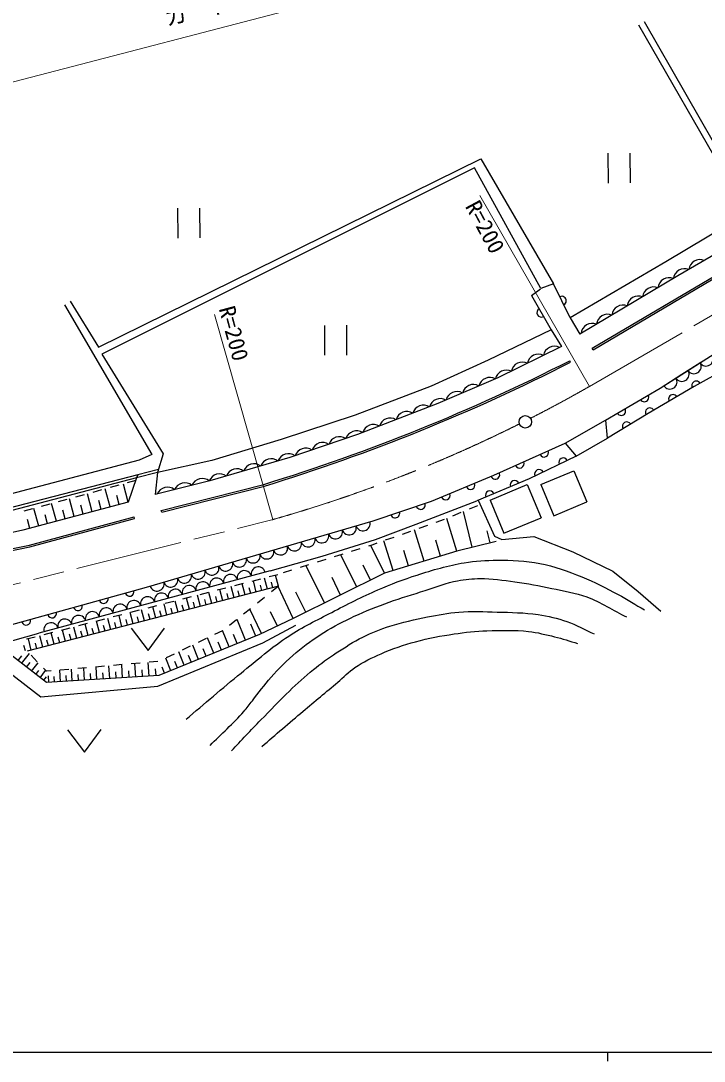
# Model space of a CAD drawing. Units: millimetres, scale not verified. Extents: x 40000 to 680000, y 20000 to 380000.
# Drawn here: x 202386 to 278808, y 204000 to 320343 of the extents above; entities that cross this region are included whole.
import ezdxf
from ezdxf.enums import TextEntityAlignment as Align

# ---------------------------------------------------------------- set-up
doc = ezdxf.new("R2010")
doc.units = ezdxf.units.MM
doc.header["$LTSCALE"] = 1000
doc.linetypes.add('CHAIN', pattern=[18.5, 12, -1.5, 3.5, -1.5])
for name, color, linetype, lineweight in [('M-BGD', 7, 'Continuous', 25), ('M-BMK', 2, 'CHAIN', 13), ('M-BMK-SRVR', 3, 'Continuous', 25), ('M-STR-HTXT', 7, 'Continuous', 13), ('M-TTL-BAND', 7, 'Continuous', 25)]:
    doc.layers.add(name, color=color, linetype=linetype, lineweight=lineweight)
doc.styles.add('ＭＳ ゴシック', font='')
doc.styles.get('ＭＳ ゴシック').set_extended_font_data('MS Gothic')

msp = doc.modelspace()

# ---------------------------------------------------------------- linework, layer by layer
at = {"layer": 'M-BGD'}
for p, q in [((284227, 299113), (272118, 320215)), ((283596, 298797), (271486, 319860)), ((211057, 283848), (253815, 304911)), ((253815, 304911), (261941, 290948)), ((268043, 305536), (268061, 302202)), ((270561, 302215), (270543, 305549)), ((253105, 303885), (211452, 283059)), ((260521, 290395), (253105, 303885)), ((296297, 303806), (275865, 291815)), ((266287, 283731), (294746, 300535)), ((266388, 283559), (294847, 300362)), ((219921, 299382), (219939, 296049)), ((222439, 296062), (222421, 299395)), ((284109, 299113), (274524, 293393)), ((274524, 293393), (263834, 287121)), ((261941, 290948), (260521, 290395)), ((263834, 287121), (261941, 290948)), ((275865, 291815), (264899, 285307)), ((259495, 289636), (260501, 290385)), ((207271, 288581), (217053, 271856)), ((207902, 288975), (211057, 283848)), ((259495, 289636), (261704, 285780)), ((273875, 279272), (290284, 289685)), ((236330, 286287), (236348, 282953)), ((238848, 282967), (238830, 286300)), ((263834, 287121), (264899, 285307)), ((261704, 285780), (254644, 282388)), ((261704, 285780), (262848, 283926)), ((262848, 283926), (255748, 280416)), ((211452, 283059), (218315, 271935)), ((266388, 283559), (266287, 283731)), ((284052, 283019), (277701, 279430)), ((254644, 282388), (248293, 279469)), ((263864, 282159), (263773, 282337)), ((276320, 280824), (278431, 282163)), ((255748, 280416), (249003, 277536)), ((273875, 279272), (276320, 280824)), ((273875, 279272), (276320, 280824)), ((248293, 279469), (239773, 276235)), ((267761, 275683), (273875, 279272)), ((277701, 279430), (272534, 276432)), ((249003, 277536), (240049, 274065)), ((239773, 276235), (231490, 273513)), ((272534, 276432), (267998, 273671)), ((263265, 273119), (267761, 275683)), ((267761, 275683), (267959, 273671)), ((231490, 273513), (223759, 271186)), ((240049, 274065), (232476, 271501)), ((264487, 271659), (267998, 273671)), ((255297, 269529), (263265, 273119)), ((263265, 273119), (264487, 271659)), ((215633, 271225), (186917, 263652)), ((217053, 271856), (215633, 271225)), ((218315, 271935), (217684, 269845)), ((223759, 271186), (217684, 269845)), ((232476, 271501), (223522, 268898)), ((264487, 271659), (259241, 269135)), ((217786, 270181), (215476, 269581)), ((260543, 268484), (264237, 270024)), ((264237, 270024), (265688, 266545)), ((215476, 269581), (191062, 263232)), ((215327, 269232), (191138, 262942)), ((215263, 268928), (214298, 268665)), ((215327, 269232), (214395, 266522)), ((217684, 269845), (215327, 269232)), ((215475, 269579), (215327, 269233)), ((217684, 269845), (217408, 267360)), ((223522, 268898), (217408, 267360)), ((248315, 266610), (255297, 269529)), ((259241, 269135), (253364, 266650)), ((211404, 267875), (210439, 267612)), ((212374, 265981), (211835, 267993)), ((213334, 268401), (212369, 268138)), ((214395, 266522), (213854, 268543)), ((218098, 265589), (229577, 268508)), ((218148, 265395), (229626, 268314)), ((254863, 266748), (259024, 268484)), ((259024, 268484), (260575, 264766)), ((260543, 268484), (261994, 265004)), ((214395, 266522), (202602, 263366)), ((207545, 266823), (206580, 266560)), ((208359, 264906), (207826, 266899)), ((209475, 267349), (208510, 267086)), ((210361, 265442), (209826, 267445)), ((211367, 265711), (211099, 266715)), ((213384, 266251), (213115, 267260)), ((241807, 264441), (248315, 266610)), ((246580, 264046), (253364, 266650)), ((253522, 266729), (255376, 262705)), ((254863, 266748), (256413, 263031)), ((261994, 265004), (265688, 266545)), ((203686, 265770), (202721, 265507)), ((204383, 263843), (203855, 265816)), ((205616, 266296), (204651, 266033)), ((206366, 264373), (205835, 266356)), ((207362, 264640), (207097, 265634)), ((209360, 265174), (209093, 266173)), ((218148, 265395), (218098, 265589)), ((251592, 265341), (250666, 264963)), ((252861, 261464), (251889, 265462)), ((253443, 266098), (252517, 265719)), ((203396, 263579), (203133, 264563)), ((203349, 261724), (215058, 264878)), ((203395, 261529), (215110, 264685)), ((205374, 264108), (205110, 265097)), ((215110, 264685), (215058, 264878)), ((216444, 257025), (241807, 264441)), ((249740, 264586), (248797, 264252)), ((251155, 261049), (250032, 264704)), ((256413, 263031), (260575, 264766)), ((202602, 263366), (191611, 261009)), ((242044, 262350), (246580, 264046)), ((245970, 263249), (245027, 262915)), ((247500, 259925), (246429, 263412)), ((247855, 263918), (246912, 263583)), ((254861, 261950), (254533, 263297)), ((236087, 260457), (242044, 262350)), ((242200, 261912), (241767, 261759)), ((244014, 258854), (242988, 262191)), ((244085, 262581), (243142, 262246)), ((249328, 260487), (248780, 262269)), ((255534, 262114), (251155, 261049)), ((255376, 262705), (256165, 262350)), ((256165, 262350), (259754, 262666)), ((259754, 262666), (264132, 260970)), ((189549, 258885), (203349, 261724)), ((189590, 258689), (203395, 261529)), ((238390, 260695), (237436, 260395)), ((239950, 257022), (238169, 260626)), ((240297, 261296), (239343, 260996)), ((241767, 261759), (241251, 261596)), ((243069, 258564), (241527, 261683)), ((251155, 261049), (243069, 258564)), ((245757, 259390), (245233, 261096)), ((264132, 260970), (268590, 258800)), ((230289, 258840), (236087, 260457)), ((234574, 259494), (233620, 259194)), ((236482, 260095), (235528, 259794)), ((241509, 257793), (240679, 259474)), ((230289, 258840), (204413, 251858)), ((231117, 258406), (230149, 258157)), ((231196, 257104), (230876, 258344)), ((232666, 258894), (231713, 258593)), ((243069, 258564), (232853, 253515)), ((236346, 255241), (234288, 259404)), ((268590, 258800), (271430, 256513)), ((227243, 257410), (226275, 257161)), ((227473, 256142), (227151, 257386)), ((229180, 257908), (228212, 257659)), ((228716, 256463), (228394, 257706)), ((229336, 256623), (229176, 257244)), ((229957, 256784), (229636, 258025)), ((230577, 256944), (230416, 257564)), ((238148, 256131), (237188, 258073)), ((192422, 250320), (216444, 257025)), ((231196, 257104), (203112, 249846)), ((222486, 254853), (222163, 256104)), ((223369, 256414), (222401, 256165)), ((223735, 255176), (223412, 256425)), ((224359, 255337), (224197, 255961)), ((225306, 256912), (224338, 256663)), ((224983, 255498), (224660, 256746)), ((225605, 255659), (225444, 256283)), ((226228, 255820), (225906, 257066)), ((226851, 255981), (226690, 256604)), ((228094, 256303), (227933, 256924)), ((231196, 257104), (230417, 256478)), ((232853, 253515), (231151, 257067)), ((234264, 254212), (233156, 256455)), ((271430, 256513), (273954, 254343)), ((217558, 254920), (216590, 254671)), ((217474, 253558), (217149, 254815)), ((218729, 253882), (218405, 255138)), ((219495, 255418), (218527, 255169)), ((219983, 254206), (219659, 255460)), ((220609, 254368), (220447, 254995)), ((221432, 255916), (220464, 255667)), ((221235, 254530), (220912, 255782)), ((221861, 254692), (221699, 255317)), ((223110, 255015), (222949, 255640)), ((229638, 255851), (228858, 255225)), ((213684, 253924), (212716, 253675)), ((213698, 252582), (213372, 253844)), ((214958, 252908), (214632, 254168)), ((215621, 254422), (214653, 254173)), ((215587, 253070), (215424, 253700)), ((216217, 253233), (215891, 254492)), ((216845, 253395), (216683, 254024)), ((218101, 253720), (217939, 254348)), ((219356, 254044), (219194, 254672)), ((228079, 254598), (227299, 253971)), ((229300, 251812), (227997, 254532)), ((231077, 252664), (230325, 254232)), ((208640, 251275), (208313, 252543)), ((209810, 252928), (208842, 252679)), ((209907, 251602), (209580, 252869)), ((211747, 253426), (210779, 253177)), ((211172, 251929), (210845, 253195)), ((211804, 252093), (211641, 252725)), ((212436, 252256), (212109, 253519)), ((213067, 252419), (212904, 253050)), ((214328, 252745), (214165, 253375)), ((226520, 253345), (225741, 252718)), ((227508, 251066), (226565, 253381)), ((228666, 251537), (228124, 252868)), ((232853, 253515), (229066, 251700)), ((229461, 250793), (233129, 252765)), ((172740, 243121), (204413, 251858)), ((203999, 251435), (203031, 251186)), ((204831, 250291), (204502, 251564)), ((205936, 251933), (204968, 251684)), ((206102, 250619), (205774, 251891)), ((206737, 250783), (206573, 251419)), ((207873, 252430), (206905, 252181)), ((207372, 250947), (207044, 252217)), ((208006, 251111), (207842, 251746)), ((209274, 251439), (209110, 252073)), ((210540, 251766), (210376, 252399)), ((214723, 252418), (216611, 249928)), ((216611, 249928), (218473, 252438)), ((229066, 251700), (217825, 247125)), ((223972, 249627), (223275, 251340)), ((224930, 252141), (224030, 251705)), ((225685, 250324), (224943, 252147)), ((226596, 250695), (226181, 251716)), ((202893, 249901), (202742, 250487)), ((203558, 249962), (203228, 251236)), ((204194, 250126), (204030, 250763)), ((205466, 250455), (205302, 251091)), ((217706, 245941), (229461, 250793)), ((221330, 250398), (220430, 249963)), ((222259, 248930), (221607, 250533)), ((223130, 251270), (222230, 250834)), ((224829, 249975), (224469, 250859)), ((205242, 246336), (200627, 249925)), ((202084, 248792), (202497, 249322)), ((202479, 248485), (203346, 249599)), ((204227, 248669), (203540, 249395)), ((219156, 247667), (218585, 249070)), ((219529, 249527), (218629, 249092)), ((220656, 248277), (220046, 249777)), ((221458, 248603), (221142, 249379)), ((223116, 249278), (222778, 250107)), ((203036, 248051), (203437, 248566)), ((203594, 247618), (204328, 248562)), ((205242, 247598), (204915, 247943)), ((207757, 247819), (206761, 247731)), ((208145, 246518), (208062, 247846)), ((209749, 247994), (208753, 247906)), ((209507, 246603), (209421, 247965)), ((211742, 248169), (210746, 248081)), ((210903, 246691), (210816, 248087)), ((212335, 246781), (212246, 248213)), ((213734, 248343), (212738, 248256)), ((213768, 246870), (213676, 248338)), ((215727, 248518), (214730, 248431)), ((215236, 246962), (215141, 248467)), ((216740, 247057), (216643, 248599)), ((217719, 248693), (216723, 248606)), ((217511, 247105), (217462, 247886)), ((218454, 247381), (218178, 248060)), ((219906, 247972), (219611, 248698)), ((201021, 247559), (204611, 244758)), ((204066, 247250), (204405, 247687)), ((204538, 246883), (205161, 247684)), ((204938, 246572), (205250, 246972)), ((205765, 247644), (205242, 247598)), ((217825, 247125), (205242, 246336)), ((205523, 246353), (205476, 247095)), ((206170, 246394), (206130, 247033)), ((206817, 246435), (206736, 247729)), ((207481, 246476), (207440, 247132)), ((208826, 246561), (208784, 247233)), ((210205, 246647), (210162, 247337)), ((211619, 246736), (211575, 247443)), ((213052, 246825), (213006, 247551)), ((214502, 246916), (214455, 247660)), ((215988, 247010), (215940, 247771)), ((204611, 244758), (217706, 245941)), ((207623, 241058), (209511, 238568)), ((209511, 238568), (211373, 241078))]:
    msp.add_line(p, q, dxfattribs=at)
for centre, radius, start, end in [((278325, 292390), 1250, 67.2774, 173.53761), ((276600, 291381), 1247, 67.17644, 173.8045), ((274883, 290360), 1250, 67.5601, 173.8203), ((273163, 289340), 1250, 67.5601, 173.8203), ((262888, 289035), 500, 296.32829, 116.32829), ((269723, 287298), 1250, 67.5601, 173.8203), ((271443, 288319), 1250, 67.5601, 173.8203), ((260600, 287708), 500, 119.80796, 299.80796), ((268003, 286277), 1250, 67.5601, 173.8203), ((266283, 285256), 1250, 67.5601, 173.8203), ((262068, 282704), 1250, 63.17974, 169.43994), ((260275, 281818), 1250, 63.17974, 169.43994), ((279022, 282538), 800, 212.39984, 32.39984), ((167471, 471275), 212065, 287.02667, 297.00797), ((167471, 471275), 212265, 287.02667, 297.00797), ((258482, 280931), 1250, 63.17974, 169.43994), ((277671, 281681), 800, 212.39984, 32.39984), ((254828, 279208), 1250, 59.98756, 166.24777), ((256700, 280008), 1278, 64.34482, 167.25157), ((274969, 279966), 800, 212.39984, 32.39984), ((276320, 280824), 800, 212.39984, 32.39984), ((252989, 278422), 1250, 59.98756, 166.24777), ((277922, 279555), 500, 29.4751, 209.79398), ((249308, 276823), 1276, 60.57043, 163.76239), ((251149, 277637), 1250, 59.98756, 166.24777), ((272112, 278237), 500, 210.41706, 30.41706), ((275326, 278052), 500, 30.12028, 210.12028), ((247422, 276119), 1250, 58.05948, 164.31968), ((269525, 276718), 500, 210.41706, 30.41706), ((272731, 276546), 500, 30.11772, 210.78104), ((243692, 274673), 1250, 58.05948, 164.31968), ((245557, 275396), 1250, 58.05948, 164.31968), ((241827, 273950), 1250, 58.05948, 164.31968), ((270166, 274991), 500, 31.32869, 211.32869), ((238032, 272591), 1250, 55.573, 161.8332), ((239946, 273205), 1278, 57.9794, 160.95943), ((234243, 271308), 1250, 55.573, 161.8332), ((236138, 271949), 1250, 55.573, 161.8332), ((260909, 272058), 500, 204.25133, 24.25133), ((230392, 270115), 1250, 53.08163, 159.34183), ((232331, 270645), 1278, 55.48271, 158.46535), ((263044, 270965), 500, 25.697, 205.697), ((226551, 268998), 1250, 53.08163, 159.34183), ((228472, 269556), 1250, 53.08163, 159.34183), ((258174, 270825), 500, 204.25133, 24.25133), ((260341, 269664), 500, 25.697, 205.697), ((222674, 267911), 1250, 50.99308, 157.25329), ((224636, 268419), 1264, 53.82773, 158.46353), ((255439, 269593), 500, 203.17213, 24.25444), ((257602, 268442), 500, 22.91955, 202.91955), ((218795, 266935), 1250, 50.99308, 157.25329), ((220734, 267423), 1250, 50.99308, 157.25329), ((252673, 268432), 500, 202.68879, 22.68879), ((254839, 267273), 500, 22.91955, 202.91955), ((249905, 267275), 500, 202.68879, 22.68879), ((244258, 265258), 500, 198.43495, 18.43495), ((247104, 266206), 500, 198.43495, 18.43495), ((240643, 264101), 800, 196.29784, 16.29784), ((236036, 262754), 800, 196.29784, 16.29784), ((237572, 263203), 800, 196.29784, 16.29784), ((239108, 263652), 800, 196.29784, 16.29784), ((232965, 261856), 800, 196.29784, 16.29784), ((234500, 262305), 800, 196.29784, 16.29784), ((228358, 260509), 800, 196.29784, 16.29784), ((229893, 260958), 800, 196.29784, 16.29784), ((231429, 261407), 800, 196.29784, 16.29784), ((225286, 259611), 800, 196.29784, 16.29784), ((226822, 260060), 800, 196.29784, 16.29784), ((220679, 258264), 800, 196.29784, 16.29784), ((222215, 258713), 800, 196.29784, 16.29784), ((223751, 259162), 800, 196.29784, 16.29784), ((225847, 257641), 800, 15.09981, 195.09981), ((227392, 258058), 800, 15.09981, 195.09981), ((228937, 258475), 800, 15.09981, 195.09981), ((217608, 257366), 800, 196.29784, 16.29784), ((219143, 257815), 800, 196.29784, 16.29784), ((221213, 256391), 800, 15.09981, 195.09981), ((222758, 256808), 800, 15.09981, 195.09981), ((224303, 257225), 800, 15.09981, 195.09981), ((214547, 256496), 500, 195.59687, 15.59687), ((218124, 255557), 800, 15.09981, 195.09981), ((219668, 255974), 800, 15.09981, 195.09981), ((208768, 254882), 500, 195.59687, 15.59687), ((211657, 255689), 500, 195.59687, 15.59687), ((213489, 254307), 800, 15.09981, 195.09981), ((215034, 254724), 800, 15.09981, 195.09981), ((216579, 255141), 800, 15.09981, 195.09981), ((205878, 254076), 500, 195.59687, 15.59687), ((208855, 253056), 800, 15.09981, 195.09981), ((210400, 253473), 800, 15.09981, 195.09981), ((211945, 253890), 800, 15.09981, 195.09981), ((202988, 253269), 500, 195.59687, 15.59687), ((205766, 252223), 800, 15.09981, 195.09981), ((207310, 252640), 800, 15.09981, 195.09981)]:
    msp.add_arc(centre, radius, start, end, dxfattribs=at)
for points, knots in [([(220862, 242234), (222913, 243956), (224932, 245717), (227015, 247401), (228764, 248814), (230461, 250307), (232340, 251543), (233869, 252548), (235528, 253343), (237152, 254185), (238854, 255068), (240560, 255949), (242320, 256710), (243752, 257329), (245211, 257892), (246698, 258366), (248433, 258919), (250187, 259447), (251984, 259747), (253193, 259949), (254426, 260023), (255652, 260023), (257247, 260024), (258859, 259972), (260425, 259668), (262037, 259355), (263594, 258779), (265119, 258169), (266516, 257610), (267854, 256907), (269181, 256197), (270189, 255658), (271154, 255040), (272140, 254461)], [0, 0, 0, 0, 1, 1, 1, 2, 2, 2, 3, 3, 3, 4, 4, 4, 5, 5, 5, 6, 6, 6, 7, 7, 7, 8, 8, 8, 9, 9, 9, 10, 10, 10, 11, 11, 11, 11]), ([(223544, 239315), (224806, 240577), (226140, 241771), (227331, 243101), (227668, 243478), (227963, 243889), (228277, 244285), (228977, 245164), (229618, 246091), (230368, 246928), (231243, 247904), (232167, 248842), (233169, 249689), (234147, 250515), (235198, 251259), (236285, 251937), (237372, 252616), (238515, 253208), (239677, 253751), (240949, 254346), (242262, 254850), (243582, 255329), (244907, 255810), (246260, 256209), (247605, 256631), (248812, 257010), (249994, 257491), (251234, 257735), (252063, 257899), (252913, 257971), (253759, 257972), (255053, 257973), (256342, 257791), (257624, 257617), (259014, 257428), (260393, 257158), (261766, 256868), (263076, 256590), (264414, 256383), (265671, 255921), (267233, 255346), (268642, 254422), (270128, 253673)], [0, 0, 0, 0, 1, 1, 1, 2, 2, 2, 3, 3, 3, 4, 4, 4, 5, 5, 5, 6, 6, 6, 7, 7, 7, 8, 8, 8, 9, 9, 9, 10, 10, 10, 11, 11, 11, 12, 12, 12, 13, 13, 13, 14, 14, 14, 14]), ([(225950, 238723), (227041, 239867), (228123, 241020), (229224, 242155), (230280, 243242), (231322, 244344), (232419, 245389), (233289, 246218), (234166, 247041), (235101, 247795), (235922, 248457), (236785, 249068), (237665, 249649), (238625, 250283), (239594, 250912), (240624, 251424), (241601, 251910), (242622, 252313), (243661, 252647), (245039, 253089), (246462, 253388), (247881, 253673), (249030, 253903), (250185, 254132), (251352, 254225), (252781, 254338), (254219, 254268), (255652, 254225), (257179, 254179), (258717, 254177), (260227, 253949), (261325, 253783), (262413, 253522), (263462, 253160), (264513, 252796), (265487, 252239), (266499, 251779)], [0, 0, 0, 0, 1, 1, 1, 2, 2, 2, 3, 3, 3, 4, 4, 4, 5, 5, 5, 6, 6, 6, 7, 7, 7, 8, 8, 8, 9, 9, 9, 10, 10, 10, 11, 11, 11, 12, 12, 12, 12]), ([(229342, 239196), (230881, 240511), (232412, 241834), (233957, 243141), (235240, 244226), (236541, 245289), (237823, 246375), (238471, 246924), (239054, 247555), (239756, 248032), (240665, 248650), (241666, 249132), (242675, 249570), (243926, 250113), (245225, 250552), (246540, 250911), (247951, 251297), (249394, 251564), (250840, 251779), (252055, 251960), (253280, 252085), (254508, 252134), (256058, 252196), (257620, 252223), (259162, 252055), (260149, 251948), (261118, 251702), (262081, 251464), (262946, 251250), (263791, 250964), (264645, 250714)], [0, 0, 0, 0, 1, 1, 1, 2, 2, 2, 3, 3, 3, 4, 4, 4, 5, 5, 5, 6, 6, 6, 7, 7, 7, 8, 8, 8, 9, 9, 9, 10, 10, 10, 10])]:
    msp.add_open_spline(points, degree=3, knots=knots, dxfattribs=at)
at = {"layer": 'M-BMK'}
for p, q in [((265967, 279449), (320952, 311321)), ((190707, 254599), (230467, 264539))]:
    msp.add_line(p, q, dxfattribs=at)
for start, end in [(297.04032, 299.74154), (285.82327, 296.53962)]:
    msp.add_arc((187140, 417414), 158896, start, end, dxfattribs=at)
at = {"layer": 'M-BMK-SRVR'}
msp.add_circle((258798, 275495), 700, dxfattribs=at)
at = {"layer": 'M-STR-HTXT'}
for p, q in [((179448, 307741), (285632, 335510)), ((265976, 279455), (253712, 300789)), ((230587, 264574), (224049, 287496))]:
    msp.add_line(p, q, dxfattribs=at)
at = {"layer": 'M-TTL-BAND'}
for p, q in [((40000, 205000), (579000, 205000)), ((268000, 205000), (268000, 204000))]:
    msp.add_line(p, q, dxfattribs=at)

# ---------------------------------------------------------------- texts
at = {"layer": 'M-STR-HTXT', "style": 'ＭＳ ゴシック'}
for s, rotation, p in [('ガードパイプ\u3000L=176.2', 13.385, (231629, 322269)), ('R=200', 298.167, (253019, 296602)), ('R=200', 285.105, (224798, 285006))]:
    msp.add_text(s, height=1833, rotation=rotation, dxfattribs=at).set_placement(p, align=Align.BOTTOM_CENTER)

doc.saveas('drawing.dxf')
